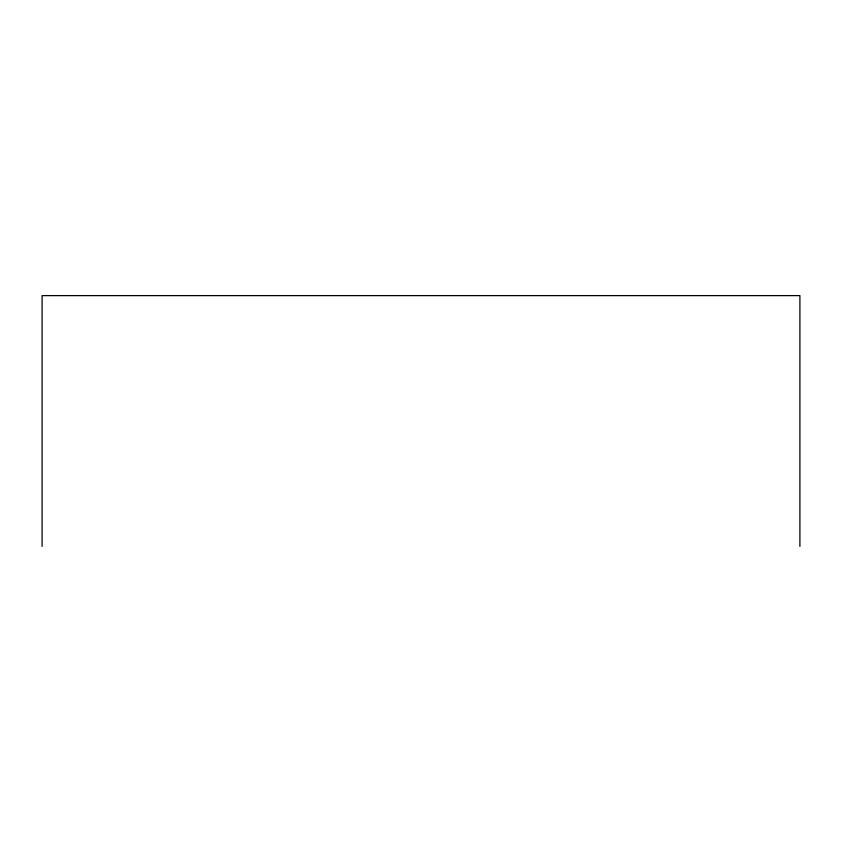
<?xml version="1.0" encoding="UTF-8"?>
<svg xmlns="http://www.w3.org/2000/svg" width="842" height="842" viewBox="0 0 842 842"><rect width="100%" height="100%" fill="white"/><g stroke="black" fill="none" stroke-linecap="round" stroke-linejoin="round"><path stroke-width="1.26" d="M799.9 546.384L799.9 295.616L42.1 295.616L42.1 546.384"/></g></svg>
